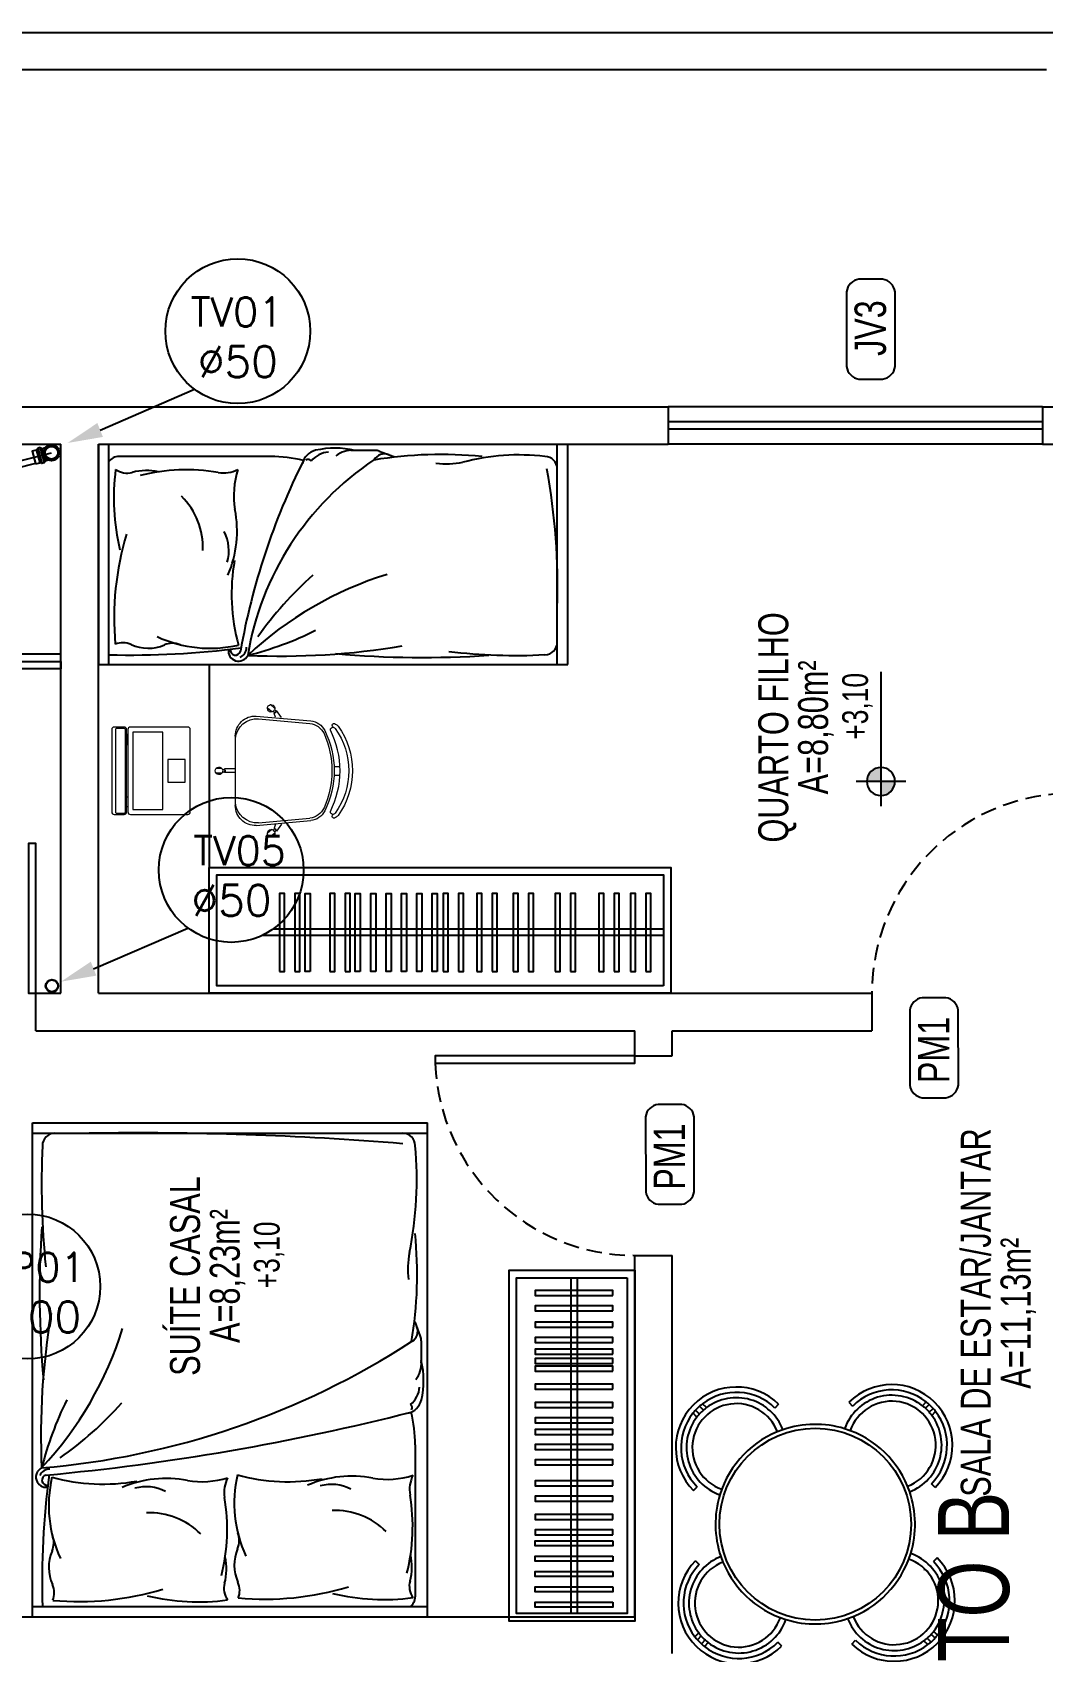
# Model space of a CAD drawing. Header units: millimetres. Extents: x 2502 to 4311, y 2007 to 3121.
# Drawn here: x 2748.7 to 2910.7, y 2698.2 to 2957.7 of the extents above; entities that cross this region are included whole.
import ezdxf
from ezdxf.enums import TextEntityAlignment as Align

# ---------------------------------------------------------------- set-up
doc = ezdxf.new("R2010")
doc.units = ezdxf.units.MM
doc.header["$LTSCALE"] = 20
doc.header["$MEASUREMENT"] = 0
doc.linetypes.add('CONTINU', pattern=[0])
doc.linetypes.add('HIDDEN2', pattern=[0.1875, 0.125, -0.0625])
for name, color, linetype in [('01', 4, 'CONTINUOUS'), ('02', 8, 'CONTINUOUS'), ('A-PEN-08', 8, 'CONTINUOUS'), ('A-PEN-C', 4, 'CONTINUOUS'), ('DIVERSOS', 1, 'CONTINUOUS'), ('E-txt-g', 3, 'CONTINUOUS'), ('Esgoto', 5, 'CONTINUOUS'), ('TigreCad', 3, 'CONTINUOUS'), ('Tinterno', 9, 'CONTINUOUS')]:
    doc.layers.add(name, color=color, linetype=linetype)
doc.layers.add('E-Lay-9', color=9, linetype='CONTINUOUS', lineweight=9)
doc.layers.add('E-Txt-W', color=7, linetype='CONTINUOUS', lineweight=20)
doc.styles.add('F2', font='swisscl.ttf')
doc.styles.add('REG60', font='romans.shx', dxfattribs={"width": 0.8, "height": 0.15})
doc.styles.add('REG80', font='romans.shx', dxfattribs={"width": 0.8, "height": 0.2})
doc.styles.add('ROMANS', font='romans', dxfattribs={"height": 0.1})

# ---------------------------------------------------------------- blocks, each defined once
blk = doc.blocks.new('Cadeira')
at = {"layer": 'E-Lay-9', "color": 8}
for p, q in [((-0.0093, 0.0535), (-0.0093, 0.0769)), ((0.0096, 0.0535), (0.0096, 0.0769)), ((-0.1393, 0), (0.1393, 0)), ((-0.0075, 0), (-0.0075, 0.0425)), ((-0.0075, 0.0425), (-0.0056, 0.0425)), ((0.0056, 0.0425), (0.0075, 0.0425)), ((0.0075, 0), (0.0075, 0.0425)), ((-0.2355, -0.1467), (-0.2505, -0.1288)), ((-0.2192, -0.0836), (-0.1996, -0.3023)), ((-0.2087, -0.0936), (-0.1898, -0.2982)), ((0.2087, -0.0936), (0.1898, -0.2982)), ((0.2192, -0.0836), (0.1996, -0.3023)), ((0.2355, -0.1467), (0.2505, -0.1288)), ((-0.25, -0.1588), (-0.265, -0.1409)), ((-0.2398, -0.1647), (-0.2413, -0.1659)), ((-0.2133, -0.1847), (-0.2413, -0.1659)), ((-0.2298, -0.1563), (-0.2313, -0.1575)), ((-0.2144, -0.1618), (-0.2298, -0.1563)), ((0.2133, -0.1847), (0.2413, -0.1659)), ((0.2144, -0.1618), (0.2298, -0.1563)), ((0.2298, -0.1563), (0.2313, -0.1575)), ((0.2398, -0.1647), (0.2413, -0.1659)), ((0.25, -0.1588), (0.265, -0.1409)), ((-0.0175, -0.3961), (-0.0175, -0.4196)), ((0.0175, -0.3961), (0.0175, -0.4196))]:
    blk.add_line(p, q, dxfattribs=at)
blk.add_lwpolyline([(0.1631, -0.3812, -0.237888), (-0.1631, -0.3812, 0.605717), (-0.1738, -0.3953, 0.122717), (-0.17, -0.4, 0.323529), (0.17, -0.4, 0.122717), (0.1738, -0.3953, 0.605717)], format="xyb", close=True, dxfattribs=at)
for centre in [(0, 0.0466), (-0.2382, -0.1579), (0.2382, -0.1579)]:
    blk.add_circle(centre, 0.005, dxfattribs=at)
for centre, radius, start, end in [((0.0001, 0.0652), 0.015, 281.63338, 257.45365), ((-0.1393, -0.08), 0.08, 90, 182.56924), ((0, 0.0475), 0.0075, 221.81031, 318.18969), ((0.1393, -0.08), 0.08, 357.43076, 90), ((-0.1202, -0.0886), 0.0887, 95.59249, 183.25223), ((0.1202, -0.0886), 0.0887, 356.74777, 84.40751), ((-0.2502, -0.1438), 0.015, 322.54635, 298.36662), ((0.2502, -0.1438), 0.015, 241.63338, 217.45365), ((-0.2388, -0.1573), 0.0075, 261.81031, 358.18969), ((0.2388, -0.1573), 0.0075, 181.81031, 278.18969), ((-0.1299, -0.296), 0.07, 185.12125, 243.60471), ((-0.1201, -0.2918), 0.07, 185.2999, 245.73609), ((0.1201, -0.2918), 0.07, 294.26391, 354.7001), ((0.1299, -0.296), 0.07, 296.39529, 354.87875), ((-0.1819, -0.3961), 0.00782, 29.81088, 225.32554), ((0, -0.0343), 0.3622, 243.60471, 296.39529), ((0, -0.0254), 0.3622, 245.73609, 294.26391), ((0.1819, -0.3961), 0.00782, 314.67446, 150.18912), ((-0.1625, -0.39), 0.0275, 205.14546, 233.45713), ((0, -0.1648), 0.3052, 234.12379, 305.87621), ((-0.1625, -0.39), 0.0125, 205.14546, 233.1301), ((0.1625, -0.39), 0.0275, 306.54287, 334.85454)]:
    blk.add_arc(centre, radius, start, end, dxfattribs=at)
blk = doc.blocks.new('Notebook')
at = {"layer": 'E-Lay-9', "color": 8}
for p, q in [((-0.175, 0.305), (-0.175, 0.3)), ((-0.175, 0.3), (-0.175, 0.265)), ((0.165, 0.315), (-0.165, 0.315)), ((0.175, 0.3), (0.175, 0.305)), ((0.175, 0.265), (0.175, 0.3)), ((-0.165, 0.255), (0.165, 0.255))]:
    blk.add_line(p, q, dxfattribs=at)
for points in [[(-0.165, 0.26), (0.165, 0.26, 0.414214), (0.17, 0.265), (0.17, 0.295, 0.414214), (0.165, 0.3), (-0.165, 0.3, 0.414214), (-0.17, 0.295), (-0.17, 0.265, 0.414214)], [(-0.165, 0), (0.165, 0, 0.414214), (0.175, 0.01), (0.175, 0.24, 0.414214), (0.165, 0.25), (-0.165, 0.25, 0.414214), (-0.175, 0.24), (-0.175, 0.01, 0.414214)]]:
    blk.add_lwpolyline(points, format="xyb", close=True, dxfattribs=at)
for points in [[(-0.155, 0.11), (0.155, 0.11), (0.155, 0.23), (-0.155, 0.23)], [(-0.105, 0.25), (-0.145, 0.25), (-0.145, 0.255), (-0.105, 0.255)], [(0.105, 0.25), (0.145, 0.25), (0.145, 0.255), (0.105, 0.255)], [(-0.045, 0.02), (0.045, 0.02), (0.045, 0.09), (-0.045, 0.09)]]:
    blk.add_lwpolyline(points, close=True, dxfattribs=at)
for centre, start, end in [((-0.165, 0.305), 90, 180), ((-0.165, 0.265), 180, 270), ((0.165, 0.305), 0, 90), ((0.165, 0.265), 270, 360)]:
    blk.add_arc(centre, 0.01, start, end, dxfattribs=at)
blk = doc.blocks.new('Mesa100_4')
at = {"layer": '01', "color": 8}
blk.add_circle((0, 0), 0.48, dxfattribs=at)
for centre, radius, start, end in [((-0.3955, 0.3832), 0.2205, 21.10881, 250.7034), ((-0.3955, 0.3832), 0.2771, 137.44986, 141.59424), ((-0.3955, 0.3832), 0.2771, 127.49962, 131.66231), ((-0.3955, 0.3832), 0.25, 126.57057, 131.19112), ((0.3832, 0.3955), 0.2205, 291.10881, 160.7034), ((0.3832, 0.3955), 0.25, 47.6067, 52.20225), ((0.3832, 0.3955), 0.2771, 47.44986, 51.59424), ((0.3832, 0.3955), 0.2771, 37.49962, 41.66231), ((-0.3955, 0.3832), 0.25, 137.6067, 142.20225), ((0.3832, 0.3955), 0.25, 36.57057, 41.19112), ((0, 0), 0.5, 108.92565, 162.88656), ((0, 0), 0.5, 18.92565, 72.88656), ((0, 0), 0.5, 198.92565, 252.88656), ((0, 0), 0.5, 288.92565, 342.88656), ((-0.3832, -0.3955), 0.2205, 111.10881, 340.7034), ((0.3955, -0.3832), 0.2205, 201.10881, 70.7034), ((-0.3832, -0.3955), 0.2771, 217.49962, 221.66231), ((-0.3832, -0.3955), 0.25, 216.57057, 221.19112), ((0.3955, -0.3832), 0.25, 317.6067, 322.20225), ((0.3955, -0.3832), 0.2771, 317.44986, 321.59424), ((-0.3832, -0.3955), 0.2771, 227.44986, 231.59424), ((-0.3832, -0.3955), 0.25, 227.6067, 232.20225), ((0.3955, -0.3832), 0.25, 306.57057, 311.19112), ((0.3955, -0.3832), 0.2771, 307.49962, 311.66231)]:
    blk.add_arc(centre, radius, start, end, dxfattribs=at)
at = {"layer": '02', "color": 8}
for p, q in [((-0.5801, 0.5517), (-0.5998, 0.5707)), ((-0.5601, 0.5713), (-0.5797, 0.5902)), ((-0.5444, 0.584), (-0.5642, 0.603)), ((-0.1835, 0.6007), (-0.2021, 0.5816)), ((0.1684, 0.6103), (0.1872, 0.5914)), ((0.5364, 0.593), (0.5553, 0.6126)), ((0.5517, 0.5801), (0.5707, 0.5998)), ((0.5713, 0.5601), (0.5902, 0.5797)), ((-0.593, 0.5364), (-0.6126, 0.5553)), ((0.584, 0.5444), (0.603, 0.5642)), ((-0.6103, 0.1684), (-0.5914, 0.1872)), ((-0.5455, 0.2291), (-0.545, 0.2296)), ((0.6007, 0.1835), (0.5816, 0.2021)), ((-0.6007, -0.1835), (-0.5816, -0.2021)), ((0.6103, -0.1684), (0.5914, -0.1872)), ((-0.584, -0.5444), (-0.603, -0.5642)), ((-0.5713, -0.5601), (-0.5902, -0.5797)), ((0.5801, -0.5517), (0.5998, -0.5707)), ((0.593, -0.5364), (0.6126, -0.5553)), ((-0.5517, -0.5801), (-0.5707, -0.5998)), ((-0.5364, -0.593), (-0.5553, -0.6126)), ((-0.1684, -0.6103), (-0.1872, -0.5914)), ((0.1835, -0.6007), (0.2021, -0.5816)), ((0.5444, -0.584), (0.5642, -0.603)), ((0.5601, -0.5713), (0.5797, -0.5902))]:
    blk.add_line(p, q, dxfattribs=at)
for centre, radius, start, end in [((-0.3955, 0.3832), 0.3037, 45.74258, 225), ((-0.3955, 0.3832), 0.2771, 45.74258, 127.49962), ((0.3832, 0.3955), 0.3037, 315.74258, 135), ((0.3832, 0.3955), 0.2771, 51.59424, 135), ((-0.3955, 0.3832), 0.2771, 131.66231, 137.44986), ((-0.3955, 0.3832), 0.25, 131.19112, 137.6067), ((-0.3955, 0.3832), 0.25, 21.05092, 126.57057), ((0.3832, 0.3955), 0.25, 52.20225, 160.76129), ((0.3832, 0.3955), 0.25, 41.19112, 47.6067), ((0.3832, 0.3955), 0.2771, 41.66231, 47.44986), ((-0.3955, 0.3832), 0.2771, 141.59424, 225), ((-0.3955, 0.3832), 0.25, 142.20225, 250.76129), ((0, 0), 0.5, 72.88656, 108.92565), ((0.3832, 0.3955), 0.25, 291.05092, 36.57057), ((0.3832, 0.3955), 0.2771, 315.74258, 37.49962), ((0, 0), 0.5, 162.88656, 198.92565), ((0, 0), 0.5, 342.88656, 18.92565), ((-0.3832, -0.3955), 0.25, 111.05092, 216.57057), ((0.3955, -0.3832), 0.25, 322.20225, 70.76129), ((-0.3832, -0.3955), 0.3037, 135.74258, 315), ((-0.3832, -0.3955), 0.2771, 135.74258, 217.49962), ((0.3955, -0.3832), 0.3037, 225.74258, 45), ((0.3955, -0.3832), 0.2771, 321.59424, 45), ((-0.3832, -0.3955), 0.25, 232.20225, 340.76129), ((0, 0), 0.5, 252.88656, 288.92565), ((0.3955, -0.3832), 0.25, 201.05092, 306.57057), ((-0.3832, -0.3955), 0.25, 221.19112, 227.6067), ((0.3955, -0.3832), 0.25, 311.19112, 317.6067), ((-0.3832, -0.3955), 0.2771, 221.66231, 227.44986), ((-0.3832, -0.3955), 0.2771, 231.59424, 315), ((0.3955, -0.3832), 0.2771, 225.74258, 307.49962), ((0.3955, -0.3832), 0.2771, 311.66231, 317.44986)]:
    blk.add_arc(centre, radius, start, end, dxfattribs=at)
blk = doc.blocks.new('TXT-AMB75')
at = {"layer": 'E-txt-g', "style": 'REG80', "width": 0.8, "flags": 8}
blk.add_attdef('TXT', text='', height=0.2, dxfattribs=at).set_placement((0.0055, 0.2964), align=Align.CENTER)
at = {"layer": 'E-Txt-W', "style": 'REG60', "width": 0.8, "flags": 8}
blk.add_attdef('TXT', text='', height=0.15, dxfattribs=at).set_placement((0.0055, 0.0271), align=Align.CENTER)
blk = doc.blocks.new('NIVEL')
at = {"layer": 'DIVERSOS'}
h = blk.add_hatch(color=7, dxfattribs=at)
h.paths.add_polyline_path([(0, 0.137, 0.414214), (-0.137, 0), (0, 0)])
h.paths.add_polyline_path([(0, 0), (0, -0.137, 0.414214), (0.137, 0)])
at = {"layer": 'DIVERSOS', "color": 7}
for p, q in [((0, 0.242), (0, -0.242)), ((1.067, 0), (-0.242, 0))]:
    blk.add_line(p, q, dxfattribs=at)
blk.add_circle((0, 0), 0.137, dxfattribs=at)
blk = doc.blocks.new('j9n50s')
at = {"layer": 'TigreCad'}
for p, q in [((19.2, 25.4), (30.3, 25.4)), ((19.2, -25.4), (30.3, -25.4))]:
    blk.add_line(p, q, dxfattribs=at)
for radius in [31.8, 27.4]:
    blk.add_circle((0, 0), radius, dxfattribs=at)
at = {"layer": 'Tinterno'}
for p, q in [((30.3, 25.4), (30.3, 9.7)), ((30.3, -9.7), (30.3, -25.4))]:
    blk.add_line(p, q, dxfattribs=at)
blk.add_circle((0, 0), 25.6, dxfattribs=at)
blk = doc.blocks.new('11030602p')
at = {"layer": 'TigreCad'}
for p, q in [((0, 27.3), (4.4, 27.3)), ((0, -27.3), (0, 27.3)), ((6.1, 31.1), (5.3, 28.1)), ((7.1, 31.8), (15.8, 31.8)), ((7.1, -30.8), (7.1, 30.8)), ((15.8, -30.8), (15.8, 30.8)), ((16.8, 30.9), (17.1, 28.3)), ((18.1, 27.3), (22.7, 27.3)), ((22.7, 27.3), (23, 27.1)), ((39.7, 27.1), (23, 27.1)), ((39.7, 27.1), (41.5, 25.3)), ((41.5, -25.4), (41.5, 25.3)), ((0, -27.3), (4.4, -27.3)), ((6.1, -31.1), (5.3, -28.1)), ((7.1, -31.8), (15.8, -31.8)), ((16.8, -30.9), (17.1, -28.3)), ((18.1, -27.3), (22.7, -27.3)), ((22.7, -27.3), (23, -27.1)), ((39.7, -27.1), (23, -27.1)), ((39.7, -27.1), (41.5, -25.4))]:
    blk.add_line(p, q, dxfattribs=at)
for centre, start, end in [((4.4, 28.4), 270, 345), ((7.1, 30.8), 90, 165), ((15.8, 30.8), 5, 90), ((18.1, 28.4), 185, 270), ((4.4, -28.3), 15, 90), ((7.1, -30.8), 195, 270), ((15.8, -30.8), 270, 355), ((18.1, -28.3), 90, 175)]:
    blk.add_arc(centre, 1, start, end, dxfattribs=at)
at = {"layer": 'Tinterno'}
for p, q in [((5.1, -27.3), (5.1, 27.3)), ((17.1, -27.3), (17.1, 27.3)), ((22.7, 27.3), (22.7, -27.3)), ((23, -27.1), (23, 27.1)), ((39.7, 27.1), (39.7, -27.1))]:
    blk.add_line(p, q, dxfattribs=at)
blk = doc.blocks.new('11030602d')
at = {"layer": 'TigreCad'}
blk.add_circle((0, 0), 25.3, dxfattribs=at)
at = {"layer": 'Tinterno'}
blk.add_circle((0, 0), 23.7, dxfattribs=at)

msp = doc.modelspace()

# ---------------------------------------------------------------- linework, layer by layer
at = {"layer": 'A-PEN-08', "linetype": 'Continuous', "ltscale": 0.35}
for p, q in [((2699.28, 2957.75), (3039.28, 2957.75)), ((2699.28, 2957.75), (3039.28, 2957.75)), ((2911.28, 2951.75), (2645.28, 2951.75)), ((2911.28, 2951.75), (2645.28, 2951.75)), ((2699.28, 2897.75), (2850.61, 2897.75)), ((2699.28, 2897.75), (2850.61, 2897.75)), ((2850.61, 2897.75), (2850.61, 2891.75)), ((2910.61, 2897.75), (2850.61, 2897.75)), ((2850.61, 2897.75), (2850.61, 2891.75)), ((2910.61, 2897.75), (2850.61, 2897.75)), ((2910.61, 2897.75), (2979.28, 2897.75)), ((2910.61, 2897.75), (2910.61, 2891.75)), ((2910.61, 2897.75), (2979.28, 2897.75)), ((2910.61, 2897.75), (2910.61, 2891.75)), ((2910.61, 2895.35), (2850.61, 2895.35)), ((2910.61, 2895.35), (2850.61, 2895.35)), ((2910.61, 2894.15), (2850.61, 2894.15)), ((2910.61, 2894.15), (2850.61, 2894.15)), ((2705.28, 2891.75), (2753.28, 2891.75)), ((2705.28, 2891.75), (2753.28, 2891.75)), ((2753.28, 2803.75), (2753.28, 2891.75)), ((2753.28, 2803.75), (2753.28, 2891.75)), ((2759.28, 2891.75), (2850.61, 2891.75)), ((2759.28, 2803.75), (2759.28, 2891.75)), ((2759.28, 2871.75), (2759.28, 2891.75)), ((2759.28, 2891.75), (2850.61, 2891.75)), ((2759.28, 2803.75), (2759.28, 2891.75)), ((2759.28, 2871.75), (2759.28, 2891.75)), ((2910.61, 2891.75), (2850.61, 2891.75)), ((2910.61, 2891.75), (2850.61, 2891.75)), ((2910.61, 2891.75), (2919.28, 2891.75)), ((2910.61, 2891.75), (2919.28, 2891.75)), ((2749.28, 2803.75), (2753.28, 2803.75)), ((2749.28, 2797.75), (2749.28, 2803.75)), ((2749.28, 2803.75), (2753.28, 2803.75)), ((2749.28, 2797.75), (2749.28, 2803.75)), ((2759.28, 2803.75), (2883.28, 2803.75)), ((2759.28, 2803.75), (2883.28, 2803.75)), ((2883.28, 2803.75), (2883.28, 2797.75)), ((2883.28, 2803.75), (2883.28, 2797.75)), ((2749.28, 2797.75), (2845.28, 2797.75)), ((2749.28, 2797.75), (2845.28, 2797.75)), ((2845.28, 2793.75), (2845.28, 2797.75)), ((2845.28, 2793.75), (2845.28, 2797.75)), ((2851.28, 2797.75), (2883.28, 2797.75)), ((2851.28, 2793.75), (2851.28, 2797.75)), ((2851.28, 2797.75), (2883.28, 2797.75)), ((2851.28, 2793.75), (2851.28, 2797.75)), ((2845.28, 2793.75), (2851.28, 2793.75)), ((2845.28, 2793.75), (2851.28, 2793.75)), ((2845.28, 2703.75), (2845.28, 2761.75)), ((2845.28, 2761.75), (2851.28, 2761.75)), ((2845.28, 2703.75), (2845.28, 2761.75)), ((2845.28, 2761.75), (2851.28, 2761.75)), ((2851.28, 2697.95), (2851.28, 2761.75)), ((2851.28, 2697.95), (2851.28, 2761.75)), ((2845.28, 2703.75), (2705.28, 2703.75)), ((2845.28, 2703.75), (2705.28, 2703.75))]:
    msp.add_line(p, q, dxfattribs=at)
at = {"layer": 'A-PEN-08'}
for p, q in [((2759.28, 2891.75), (2834.54, 2891.75)), ((2759.28, 2891.75), (2759.28, 2856.44)), ((2759.28, 2891.75), (2834.54, 2891.75)), ((2759.28, 2891.75), (2759.28, 2856.44)), ((2760.98, 2856.44), (2760.98, 2891.75)), ((2760.98, 2856.44), (2760.98, 2891.75)), ((2832.84, 2856.44), (2832.84, 2891.75)), ((2832.84, 2856.44), (2832.84, 2891.75)), ((2834.54, 2856.44), (2834.54, 2891.75)), ((2834.54, 2856.44), (2834.54, 2891.75)), ((2786.9, 2889.77), (2762.56, 2889.77)), ((2786.9, 2889.77), (2762.56, 2889.77)), ((2803.61, 2890.76), (2799.73, 2890.76)), ((2803.61, 2890.76), (2799.73, 2890.76)), ((2804.29, 2890.64), (2806.64, 2889.77)), ((2804.29, 2890.64), (2806.64, 2889.77)), ((2759.28, 2856.44), (2834.54, 2856.44)), ((2759.28, 2856.44), (2834.54, 2856.44)), ((2849.88, 2814.01), (2787.23, 2814.01)), ((2849.88, 2814.01), (2787.23, 2814.01)), ((2849.88, 2813.01), (2785.5, 2813.01)), ((2849.88, 2813.01), (2785.5, 2813.01)), ((2748.73, 2783.01), (2812.04, 2783.01)), ((2748.73, 2703.75), (2748.73, 2783.01)), ((2748.73, 2783.01), (2812.04, 2783.01)), ((2748.73, 2703.75), (2748.73, 2783.01)), ((2812.04, 2703.75), (2812.04, 2783.01)), ((2812.04, 2703.75), (2812.04, 2783.01)), ((2748.73, 2781.31), (2812.04, 2781.31)), ((2748.73, 2781.31), (2812.04, 2781.31)), ((2835.02, 2758.16), (2835.02, 2704.33)), ((2835.02, 2758.16), (2835.02, 2704.33)), ((2836.02, 2758.16), (2836.02, 2704.33)), ((2836.02, 2758.16), (2836.02, 2704.33)), ((2810.93, 2748.76), (2810.06, 2751.11)), ((2810.93, 2748.76), (2810.06, 2751.11)), ((2811.05, 2748.07), (2811.05, 2744.2)), ((2811.05, 2748.07), (2811.05, 2744.2)), ((2810.06, 2731.36), (2810.06, 2707.03)), ((2810.06, 2731.36), (2810.06, 2707.03)), ((2748.73, 2705.45), (2812.04, 2705.45)), ((2748.73, 2705.45), (2812.04, 2705.45))]:
    msp.add_line(p, q, dxfattribs=at)
at = {"layer": 'A-PEN-08', "linetype": 'Continuous'}
msp.add_line((2705.28, 2858.13), (2753.28, 2858.13), dxfattribs=at)
msp.add_line((2705.28, 2858.13), (2753.28, 2858.13), dxfattribs=at)
at = {"layer": 'A-PEN-08', "linetype": 'CONTINU'}
msp.add_line((2777.07, 2823.91), (2777.07, 2823.91), dxfattribs=at)
msp.add_line((2777.07, 2823.91), (2777.07, 2823.91), dxfattribs=at)
at = {"layer": 'A-PEN-08', "linetype": 'Continuous'}
for points in [[(2881.21, 2918.19, 0.331371), (2879.21, 2916.19), (2879.22, 2904.18, 0.332506), (2881.21, 2902.18), (2885, 2902.18, 0.330378), (2887.01, 2904.18), (2887, 2916.19, 0.331371), (2885, 2918.19)], [(2881.21, 2918.19, 0.331371), (2879.21, 2916.19), (2879.22, 2904.18, 0.332506), (2881.21, 2902.18), (2885, 2902.18, 0.330378), (2887.01, 2904.18), (2887, 2916.19, 0.331371), (2885, 2918.19)], [(2891.35, 2803.03, 0.331371), (2889.35, 2801.03), (2889.36, 2789.02, 0.332506), (2891.35, 2787.02), (2895.14, 2787.02, 0.330378), (2897.15, 2789.02), (2897.14, 2801.03, 0.331371), (2895.14, 2803.03)], [(2891.35, 2803.03, 0.331371), (2889.35, 2801.03), (2889.36, 2789.02, 0.332506), (2891.35, 2787.02), (2895.14, 2787.02, 0.330378), (2897.15, 2789.02), (2897.14, 2801.03, 0.331371), (2895.14, 2803.03)], [(2849, 2785.95, 0.331371), (2847, 2783.95), (2847.02, 2771.94, 0.332506), (2849, 2769.94), (2852.79, 2769.94, 0.330378), (2854.8, 2771.94), (2854.79, 2783.95, 0.331371), (2852.79, 2785.95)], [(2849, 2785.95, 0.331371), (2847, 2783.95), (2847.02, 2771.94, 0.332506), (2849, 2769.94), (2852.79, 2769.94, 0.330378), (2854.8, 2771.94), (2854.79, 2783.95, 0.331371), (2852.79, 2785.95)]]:
    msp.add_lwpolyline(points, format="xyb", close=True, dxfattribs=at)
at = {"layer": 'A-PEN-08'}
for points in [[(2723.28, 2856.93), (2753.28, 2856.93), (2753.28, 2855.73), (2723.28, 2855.73)], [(2723.28, 2856.93), (2753.28, 2856.93), (2753.28, 2855.73), (2723.28, 2855.73)], [(2851.08, 2803.75), (2777.07, 2803.75), (2777.07, 2823.91), (2851.08, 2823.91)], [(2851.08, 2803.75), (2777.07, 2803.75), (2777.07, 2823.91), (2851.08, 2823.91)], [(2849.88, 2804.95), (2778.27, 2804.95), (2778.27, 2822.71), (2849.88, 2822.71)], [(2849.88, 2804.95), (2778.27, 2804.95), (2778.27, 2822.71), (2849.88, 2822.71)], [(2845.28, 2759.36), (2845.28, 2703.13), (2825.13, 2703.13), (2825.13, 2759.36)], [(2845.28, 2759.36), (2845.28, 2703.13), (2825.13, 2703.13), (2825.13, 2759.36)], [(2844.08, 2758.16), (2844.08, 2704.33), (2826.33, 2704.33), (2826.33, 2758.16)], [(2844.08, 2758.16), (2844.08, 2704.33), (2826.33, 2704.33), (2826.33, 2758.16)]]:
    msp.add_lwpolyline(points, close=True, dxfattribs=at)
msp.add_lwpolyline([(2777.07, 2856.44), (2777.07, 2823.91)], dxfattribs=at)
msp.add_lwpolyline([(2777.07, 2856.44), (2777.07, 2823.91)], dxfattribs=at)
at = {"layer": 'A-PEN-08', "linetype": 'CONTINU'}
for points in [[(2749.28, 2803.75), (2749.28, 2827.75), (2748.08, 2827.75), (2748.08, 2803.75)], [(2749.28, 2803.75), (2749.28, 2827.75), (2748.08, 2827.75), (2748.08, 2803.75)], [(2845.28, 2793.75), (2813.28, 2793.75), (2813.28, 2792.55), (2845.28, 2792.55)], [(2845.28, 2793.75), (2813.28, 2793.75), (2813.28, 2792.55), (2845.28, 2792.55)]]:
    msp.add_lwpolyline(points, close=True, dxfattribs=at)
at = {"layer": 'A-PEN-08', "ltscale": 0.5}
for points in [[(2788.33, 2807.25), (2789.13, 2807.25), (2789.13, 2819.72), (2788.33, 2819.72)], [(2788.33, 2807.25), (2789.13, 2807.25), (2789.13, 2819.72), (2788.33, 2819.72)], [(2790.8, 2807.25), (2791.6, 2807.25), (2791.6, 2819.72), (2790.8, 2819.72)], [(2790.8, 2807.25), (2791.6, 2807.25), (2791.6, 2819.72), (2790.8, 2819.72)], [(2793.24, 2807.25), (2792.44, 2807.25), (2792.44, 2819.72), (2793.24, 2819.72)], [(2793.24, 2807.25), (2792.44, 2807.25), (2792.44, 2819.72), (2793.24, 2819.72)], [(2796.37, 2807.25), (2797.17, 2807.25), (2797.17, 2819.72), (2796.37, 2819.72)], [(2796.37, 2807.25), (2797.17, 2807.25), (2797.17, 2819.72), (2796.37, 2819.72)], [(2798.83, 2807.25), (2799.63, 2807.25), (2799.63, 2819.72), (2798.83, 2819.72)], [(2798.83, 2807.25), (2799.63, 2807.25), (2799.63, 2819.72), (2798.83, 2819.72)], [(2801.27, 2807.25), (2800.47, 2807.25), (2800.47, 2819.72), (2801.27, 2819.72)], [(2801.27, 2807.25), (2800.47, 2807.25), (2800.47, 2819.72), (2801.27, 2819.72)], [(2803.74, 2807.25), (2802.94, 2807.25), (2802.94, 2819.72), (2803.74, 2819.72)], [(2803.74, 2807.25), (2802.94, 2807.25), (2802.94, 2819.72), (2803.74, 2819.72)], [(2806.2, 2807.25), (2805.4, 2807.25), (2805.4, 2819.72), (2806.2, 2819.72)], [(2806.2, 2807.25), (2805.4, 2807.25), (2805.4, 2819.72), (2806.2, 2819.72)], [(2808.66, 2807.25), (2807.86, 2807.25), (2807.86, 2819.72), (2808.66, 2819.72)], [(2808.66, 2807.25), (2807.86, 2807.25), (2807.86, 2819.72), (2808.66, 2819.72)], [(2811.12, 2807.25), (2810.32, 2807.25), (2810.32, 2819.72), (2811.12, 2819.72)], [(2811.12, 2807.25), (2810.32, 2807.25), (2810.32, 2819.72), (2811.12, 2819.72)], [(2813.59, 2807.25), (2812.79, 2807.25), (2812.79, 2819.72), (2813.59, 2819.72)], [(2813.59, 2807.25), (2812.79, 2807.25), (2812.79, 2819.72), (2813.59, 2819.72)], [(2814.56, 2807.25), (2815.36, 2807.25), (2815.36, 2819.72), (2814.56, 2819.72)], [(2814.56, 2807.25), (2815.36, 2807.25), (2815.36, 2819.72), (2814.56, 2819.72)], [(2817.02, 2807.25), (2817.82, 2807.25), (2817.82, 2819.72), (2817.02, 2819.72)], [(2817.02, 2807.25), (2817.82, 2807.25), (2817.82, 2819.72), (2817.02, 2819.72)], [(2819.95, 2807.25), (2820.75, 2807.25), (2820.75, 2819.72), (2819.95, 2819.72)], [(2819.95, 2807.25), (2820.75, 2807.25), (2820.75, 2819.72), (2819.95, 2819.72)], [(2822.41, 2807.25), (2823.21, 2807.25), (2823.21, 2819.72), (2822.41, 2819.72)], [(2822.41, 2807.25), (2823.21, 2807.25), (2823.21, 2819.72), (2822.41, 2819.72)], [(2825.77, 2807.25), (2826.57, 2807.25), (2826.57, 2819.72), (2825.77, 2819.72)], [(2825.77, 2807.25), (2826.57, 2807.25), (2826.57, 2819.72), (2825.77, 2819.72)], [(2828.24, 2807.25), (2829.04, 2807.25), (2829.04, 2819.72), (2828.24, 2819.72)], [(2828.24, 2807.25), (2829.04, 2807.25), (2829.04, 2819.72), (2828.24, 2819.72)], [(2832.49, 2807.25), (2833.29, 2807.25), (2833.29, 2819.72), (2832.49, 2819.72)], [(2832.49, 2807.25), (2833.29, 2807.25), (2833.29, 2819.72), (2832.49, 2819.72)], [(2834.96, 2807.25), (2835.76, 2807.25), (2835.76, 2819.72), (2834.96, 2819.72)], [(2834.96, 2807.25), (2835.76, 2807.25), (2835.76, 2819.72), (2834.96, 2819.72)], [(2839.51, 2807.25), (2840.31, 2807.25), (2840.31, 2819.72), (2839.51, 2819.72)], [(2839.51, 2807.25), (2840.31, 2807.25), (2840.31, 2819.72), (2839.51, 2819.72)], [(2841.97, 2807.25), (2842.77, 2807.25), (2842.77, 2819.72), (2841.97, 2819.72)], [(2841.97, 2807.25), (2842.77, 2807.25), (2842.77, 2819.72), (2841.97, 2819.72)], [(2844.57, 2807.25), (2845.37, 2807.25), (2845.37, 2819.72), (2844.57, 2819.72)], [(2844.57, 2807.25), (2845.37, 2807.25), (2845.37, 2819.72), (2844.57, 2819.72)], [(2847.03, 2807.25), (2847.83, 2807.25), (2847.83, 2819.72), (2847.03, 2819.72)], [(2847.03, 2807.25), (2847.83, 2807.25), (2847.83, 2819.72), (2847.03, 2819.72)], [(2841.78, 2755.31), (2841.78, 2756.11), (2829.31, 2756.11), (2829.31, 2755.31)], [(2841.78, 2755.31), (2841.78, 2756.11), (2829.31, 2756.11), (2829.31, 2755.31)], [(2841.78, 2752.85), (2841.78, 2753.65), (2829.31, 2753.65), (2829.31, 2752.85)], [(2841.78, 2752.85), (2841.78, 2753.65), (2829.31, 2753.65), (2829.31, 2752.85)], [(2841.78, 2750.25), (2841.78, 2751.05), (2829.31, 2751.05), (2829.31, 2750.25)], [(2841.78, 2750.25), (2841.78, 2751.05), (2829.31, 2751.05), (2829.31, 2750.25)], [(2841.78, 2747.78), (2841.78, 2748.58), (2829.31, 2748.58), (2829.31, 2747.78)], [(2841.78, 2747.78), (2841.78, 2748.58), (2829.31, 2748.58), (2829.31, 2747.78)], [(2841.78, 2745.91), (2841.78, 2746.71), (2829.31, 2746.71), (2829.31, 2745.91)], [(2841.78, 2745.91), (2841.78, 2746.71), (2829.31, 2746.71), (2829.31, 2745.91)], [(2841.78, 2744.44), (2841.78, 2745.24), (2829.31, 2745.24), (2829.31, 2744.44)], [(2841.78, 2744.44), (2841.78, 2745.24), (2829.31, 2745.24), (2829.31, 2744.44)], [(2841.78, 2743.17), (2841.78, 2743.97), (2829.31, 2743.97), (2829.31, 2743.17)], [(2841.78, 2743.17), (2841.78, 2743.97), (2829.31, 2743.97), (2829.31, 2743.17)], [(2841.78, 2740.32), (2841.78, 2741.12), (2829.31, 2741.12), (2829.31, 2740.32)], [(2841.78, 2740.32), (2841.78, 2741.12), (2829.31, 2741.12), (2829.31, 2740.32)], [(2841.78, 2737.37), (2841.78, 2738.17), (2829.31, 2738.17), (2829.31, 2737.37)], [(2841.78, 2737.37), (2841.78, 2738.17), (2829.31, 2738.17), (2829.31, 2737.37)], [(2841.78, 2734.9), (2841.78, 2735.7), (2829.31, 2735.7), (2829.31, 2734.9)], [(2841.78, 2734.9), (2841.78, 2735.7), (2829.31, 2735.7), (2829.31, 2734.9)], [(2841.78, 2733.04), (2841.78, 2733.84), (2829.31, 2733.84), (2829.31, 2733.04)], [(2841.78, 2733.04), (2841.78, 2733.84), (2829.31, 2733.84), (2829.31, 2733.04)], [(2841.78, 2730.65), (2841.78, 2731.45), (2829.31, 2731.45), (2829.31, 2730.65)], [(2841.78, 2730.65), (2841.78, 2731.45), (2829.31, 2731.45), (2829.31, 2730.65)], [(2841.78, 2728.18), (2841.78, 2728.98), (2829.31, 2728.98), (2829.31, 2728.18)], [(2841.78, 2728.18), (2841.78, 2728.98), (2829.31, 2728.98), (2829.31, 2728.18)], [(2841.78, 2724.82), (2841.78, 2725.62), (2829.31, 2725.62), (2829.31, 2724.82)], [(2841.78, 2724.82), (2841.78, 2725.62), (2829.31, 2725.62), (2829.31, 2724.82)], [(2841.78, 2722.36), (2841.78, 2723.16), (2829.31, 2723.16), (2829.31, 2722.36)], [(2841.78, 2722.36), (2841.78, 2723.16), (2829.31, 2723.16), (2829.31, 2722.36)], [(2841.78, 2719.43), (2841.78, 2720.23), (2829.31, 2720.23), (2829.31, 2719.43)], [(2841.78, 2719.43), (2841.78, 2720.23), (2829.31, 2720.23), (2829.31, 2719.43)], [(2841.78, 2716.97), (2841.78, 2717.77), (2829.31, 2717.77), (2829.31, 2716.97)], [(2841.78, 2716.97), (2841.78, 2717.77), (2829.31, 2717.77), (2829.31, 2716.97)], [(2841.78, 2716), (2841.78, 2715.2), (2829.31, 2715.2), (2829.31, 2716)], [(2841.78, 2716), (2841.78, 2715.2), (2829.31, 2715.2), (2829.31, 2716)], [(2841.78, 2713.53), (2841.78, 2712.73), (2829.31, 2712.73), (2829.31, 2713.53)], [(2841.78, 2713.53), (2841.78, 2712.73), (2829.31, 2712.73), (2829.31, 2713.53)], [(2841.78, 2711.07), (2841.78, 2710.27), (2829.31, 2710.27), (2829.31, 2711.07)], [(2841.78, 2711.07), (2841.78, 2710.27), (2829.31, 2710.27), (2829.31, 2711.07)], [(2841.78, 2708.61), (2841.78, 2707.81), (2829.31, 2707.81), (2829.31, 2708.61)], [(2841.78, 2708.61), (2841.78, 2707.81), (2829.31, 2707.81), (2829.31, 2708.61)], [(2841.78, 2706.15), (2841.78, 2705.35), (2829.31, 2705.35), (2829.31, 2706.15)], [(2841.78, 2706.15), (2841.78, 2705.35), (2829.31, 2705.35), (2829.31, 2706.15)]]:
    msp.add_lwpolyline(points, close=True, dxfattribs=at)
at = {"layer": 'A-PEN-08'}
for centre, radius, start, end in [((2797.24, 2877.07), 14.05, 76.9286, 102.8827), ((2797.24, 2877.07), 14.05, 76.9286, 102.8827), ((2762.56, 2887.79), 1.98, 90, 143.1301), ((2762.56, 2887.79), 1.98, 90, 143.1301), ((2890.96, 2839.51), 110.55, 153.3271, 170.0569), ((2890.96, 2839.51), 110.55, 153.3271, 170.0569), ((2829.45, 2850.23), 46.86, 123.6929, 170.5732), ((2829.45, 2850.23), 46.86, 123.6929, 170.5732), ((2786.56, 2864.66), 25.12, 77.089, 89.2313), ((2786.56, 2864.66), 25.12, 77.089, 89.2313), ((2794.73, 2888.07), 2.77, 102.8827, 168.3869), ((2794.73, 2888.07), 2.77, 102.8827, 168.3869), ((2792.88, 2888.64), 0.657, 38.531, 120.6976), ((2792.88, 2888.64), 0.657, 38.531, 120.6976), ((2796.49, 2886.51), 4, 94.6849, 140.5984), ((2796.49, 2886.51), 4, 94.6849, 140.5984), ((2799.98, 2886.51), 4.26, 86.6017, 127.7302), ((2799.98, 2886.51), 4.26, 86.6017, 127.7302), ((2805.16, 2888.21), 1.98, 69.7541, 149.4872), ((2805.16, 2888.21), 1.98, 69.7541, 149.4872), ((2814.2, 2825.08), 65.02, 84.178, 99.5071), ((2814.2, 2825.08), 65.02, 84.178, 99.5071), ((2803.61, 2888.78), 1.98, 69.7541, 90), ((2803.61, 2888.78), 1.98, 69.7541, 90), ((2803.61, 2888.78), 1.98, 69.7541, 90), ((2803.61, 2888.78), 1.98, 69.7541, 90), ((2815.13, 2901.78), 13.18, 262.4747, 281.3425), ((2815.13, 2901.78), 13.18, 262.4747, 281.3425), ((2826.63, 2855.86), 34.17, 82.8693, 105.1081), ((2826.63, 2855.86), 34.17, 82.8693, 105.1081), ((2830.87, 2887.79), 1.98, 360, 90), ((2830.87, 2887.79), 1.98, 360, 90), ((2797.08, 2883.1), 35.33, 172.5099, 193.5732), ((2797.08, 2883.1), 35.33, 172.5099, 193.5732), ((2763.89, 2890.28), 3.16, 234.3788, 285.1988), ((2763.89, 2890.28), 3.16, 234.3788, 285.1988), ((2767.01, 2878.8), 8.73, 77.312, 105.1988), ((2767.01, 2878.8), 8.73, 77.312, 105.1988), ((2773.43, 2857.32), 30.33, 80.3711, 104.26), ((2773.43, 2857.32), 30.33, 80.3711, 104.26), ((2779.35, 2892.23), 5.08, 260.3711, 296.9649), ((2779.35, 2892.23), 5.08, 260.3711, 296.9649), ((2794.78, 2883.53), 13.78, 162.3598, 189.3926), ((2794.78, 2883.53), 13.78, 162.3598, 189.3926), ((2728.44, 2868.9), 104.46, 358.1405, 10.4224), ((2728.44, 2868.9), 104.46, 358.1405, 10.4224), ((2764.4, 2875.17), 11.64, 357.8295, 45.0098), ((2764.4, 2875.17), 11.64, 357.8295, 45.0098), ((2763.68, 2877.84), 17.84, 336.6878, 11.1217), ((2763.68, 2877.84), 17.84, 336.6878, 11.1217), ((2808.3, 2863.91), 46.49, 163.2017, 185.199), ((2808.3, 2863.91), 46.49, 163.2017, 185.199), ((2773.53, 2874.65), 6.67, 344.1407, 27.6985), ((2773.53, 2874.65), 6.67, 344.1407, 27.6985), ((2811.21, 2867.7), 30.58, 169.7638, 195.4497), ((2811.21, 2867.7), 30.58, 169.7638, 195.4497), ((2822.7, 2815.7), 57.78, 107.2387, 133.0858), ((2822.7, 2815.7), 57.78, 107.2387, 133.0858), ((2831.4, 2828.09), 56.95, 131.512, 144.8728), ((2831.4, 2828.09), 56.95, 131.512, 144.8728), ((2763.2, 2856.67), 3.25, 65.7877, 111.7124), ((2763.2, 2856.67), 3.25, 65.7877, 111.7124), ((2777.2, 2879.21), 20.17, 245.118, 282.9862), ((2777.2, 2879.21), 20.17, 245.118, 282.9862), ((2771.19, 2856.45), 3.39, 69.0161, 112.8808), ((2771.19, 2856.45), 3.39, 69.0161, 112.8808), ((2769.76, 2911.18), 54.95, 284.1894, 296.3096), ((2769.76, 2911.18), 54.95, 284.1894, 296.3096), ((2830.87, 2859.99), 1.98, 270, 360), ((2830.87, 2859.99), 1.98, 270, 360), ((2764.76, 2990.62), 132.66, 268.3703, 277.5322), ((2764.76, 2990.62), 132.66, 268.3703, 277.5322), ((2767.28, 2865.73), 6.68, 245.7877, 292.8808), ((2767.28, 2865.73), 6.68, 245.7877, 292.8808), ((2781.76, 2858.62), 1.64, 171.6091, 333.9382), ((2781.76, 2858.62), 1.64, 171.6091, 333.9382), ((2781.26, 2858.77), 0.826, 171.2915, 348.1256), ((2781.26, 2858.77), 0.826, 171.2915, 348.1256), ((2781.37, 2859.1), 1.64, 292.6052, 4.4989), ((2781.37, 2859.1), 1.64, 292.6052, 4.4989), ((2788.41, 2976.28), 118.49, 267.4941, 279.5094), ((2788.41, 2976.28), 118.49, 267.4941, 279.5094), ((2811.37, 3015.98), 158.41, 264.9255, 273.8008), ((2811.37, 3015.98), 158.41, 264.9255, 273.8008), ((2826.14, 2944.85), 86.96, 262.9481, 273.1174), ((2826.14, 2944.85), 86.96, 262.9481, 273.1174), ((2888, 2773.38), 137.82, 177.5236, 185.6003), ((2888, 2773.38), 137.82, 177.5236, 185.6003), ((2752.29, 2779.33), 1.98, 90, 180), ((2752.29, 2779.33), 1.98, 90, 180), ((2765.45, 2253.15), 528.22, 85.3697, 90.8295), ((2765.45, 2253.15), 528.22, 85.3697, 90.8295), ((2808.09, 2779.33), 1.98, 0, 90), ((2808.09, 2779.33), 1.98, 0, 90), ((2752.54, 2773.81), 57.79, 348.3943, 5.485), ((2752.54, 2773.81), 57.79, 348.3943, 5.485), ((2908.27, 2755.83), 158.41, 176.1992, 185.0745), ((2908.27, 2755.83), 158.41, 176.1992, 185.0745), ((2745.37, 2758.66), 65.02, 350.4929, 5.822), ((2745.37, 2758.66), 65.02, 350.4929, 5.822), ((2822.07, 2759.59), 13.18, 168.6575, 187.5253), ((2822.07, 2759.59), 13.18, 168.6575, 187.5253), ((2868.57, 2732.87), 118.49, 170.4906, 182.5059), ((2868.57, 2732.87), 118.49, 170.4906, 182.5059), ((2707.99, 2767.16), 57.78, 316.9142, 342.7613), ((2707.99, 2767.16), 57.78, 316.9142, 342.7613), ((2808.5, 2749.63), 1.98, 300.5128, 20.2459), ((2808.5, 2749.63), 1.98, 300.5128, 20.2459), ((2809.07, 2748.07), 1.98, 0, 20.2459), ((2809.07, 2748.07), 1.98, 0, 20.2459), ((2809.07, 2748.07), 1.98, 0, 20.2459), ((2809.07, 2748.07), 1.98, 0, 20.2459), ((2739.49, 2856.13), 128.88, 274.7637, 302.9046), ((2739.49, 2856.13), 128.88, 274.7637, 302.9046), ((2806.8, 2744.45), 4.26, 322.2698, 3.3983), ((2806.8, 2744.45), 4.26, 322.2698, 3.3983), ((2797.37, 2741.71), 14.05, 347.1173, 13.0714), ((2797.37, 2741.71), 14.05, 347.1173, 13.0714), ((2806.8, 2740.96), 4, 309.4016, 355.3151), ((2806.8, 2740.96), 4, 309.4016, 355.3151), ((2803.47, 2714.22), 54.95, 153.6904, 165.8106), ((2803.47, 2714.22), 54.95, 153.6904, 165.8106), ((2720.38, 2775.86), 56.95, 305.1272, 318.488), ((2720.38, 2775.86), 56.95, 305.1272, 318.488), ((2808.36, 2739.19), 2.77, 281.6131, 347.1173), ((2808.36, 2739.19), 2.77, 281.6131, 347.1173), ((2808.93, 2737.35), 0.657, 329.3024, 51.469), ((2808.93, 2737.35), 0.657, 329.3024, 51.469), ((2716.47, 3100.59), 375.64, 275.2581, 284.3284), ((2716.47, 3100.59), 375.64, 275.2581, 284.3284), ((2784.95, 2731.03), 25.12, 0.7687, 12.911), ((2784.95, 2731.03), 25.12, 0.7687, 12.911), ((2750.91, 2726.22), 1.64, 116.0618, 278.3909), ((2750.91, 2726.22), 1.64, 116.0618, 278.3909), ((2751.39, 2725.83), 1.64, 85.5011, 157.3948), ((2751.39, 2725.83), 1.64, 85.5011, 157.3948), ((2751.06, 2725.73), 0.826, 101.8744, 278.7085), ((2751.06, 2725.73), 0.826, 101.8744, 278.7085), ((2882.91, 2709.22), 132.66, 172.4678, 181.6297), ((2882.91, 2709.22), 132.66, 172.4678, 181.6297), ((2771.5, 2721.66), 20.17, 167.0138, 204.882), ((2771.5, 2721.66), 20.17, 167.0138, 204.882), ((2760, 2755.67), 30.58, 254.5503, 280.2362), ((2760, 2755.67), 30.58, 254.5503, 280.2362), ((2770.14, 2708.15), 17.84, 78.8783, 113.3122), ((2770.14, 2708.15), 17.84, 78.8783, 113.3122), ((2775.83, 2739.25), 13.78, 260.6074, 287.6402), ((2775.83, 2739.25), 13.78, 260.6074, 287.6402), ((2784.53, 2723.81), 5.08, 153.0351, 189.6289), ((2784.53, 2723.81), 5.08, 153.0351, 189.6289), ((2801.23, 2722.04), 20.17, 167.0138, 204.882), ((2801.23, 2722.04), 20.17, 167.0138, 204.882), ((2789.72, 2756.05), 30.58, 254.5503, 280.2362), ((2789.72, 2756.05), 30.58, 254.5503, 280.2362), ((2799.86, 2708.52), 17.84, 78.8783, 113.3122), ((2799.86, 2708.52), 17.84, 78.8783, 113.3122), ((2796.67, 2718.37), 6.67, 62.3015, 105.8593), ((2796.67, 2718.37), 6.67, 62.3015, 105.8593), ((2805.55, 2739.63), 13.78, 260.6074, 287.6402), ((2805.55, 2739.63), 13.78, 260.6074, 287.6402), ((2814.25, 2724.19), 5.08, 153.0351, 189.6289), ((2814.25, 2724.19), 5.08, 153.0351, 189.6289), ((2766.95, 2718), 6.67, 62.3015, 105.8593), ((2766.95, 2718), 6.67, 62.3015, 105.8593), ((2749.61, 2717.89), 30.33, 345.74, 9.6289), ((2749.61, 2717.89), 30.33, 345.74, 9.6289), ((2779.34, 2718.27), 30.33, 345.74, 9.6289), ((2779.34, 2718.27), 30.33, 345.74, 9.6289), ((2767.46, 2708.87), 11.64, 44.9902, 92.1705), ((2767.46, 2708.87), 11.64, 44.9902, 92.1705), ((2797.19, 2709.24), 11.64, 44.9902, 92.1705), ((2797.19, 2709.24), 11.64, 44.9902, 92.1705), ((2778.47, 2716.04), 3.39, 337.1192, 20.9839), ((2778.47, 2716.04), 3.39, 337.1192, 20.9839), ((2748.74, 2715.66), 3.39, 337.1192, 20.9839), ((2748.74, 2715.66), 3.39, 337.1192, 20.9839), ((2787.75, 2712.12), 6.68, 157.1192, 204.2123), ((2787.75, 2712.12), 6.68, 157.1192, 204.2123), ((2758.02, 2711.74), 6.68, 157.1192, 204.2123), ((2758.02, 2711.74), 6.68, 157.1192, 204.2123), ((2771.09, 2711.48), 8.73, 344.8012, 12.688), ((2771.09, 2711.48), 8.73, 344.8012, 12.688), ((2800.82, 2711.85), 8.73, 344.8012, 12.688), ((2800.82, 2711.85), 8.73, 344.8012, 12.688), ((2778.69, 2708.04), 3.25, 338.2876, 24.2123), ((2778.69, 2708.04), 3.25, 338.2876, 24.2123), ((2812.29, 2708.74), 3.16, 164.8012, 215.6212), ((2812.29, 2708.74), 3.16, 164.8012, 215.6212), ((2748.96, 2707.67), 3.25, 338.2876, 24.2123), ((2748.96, 2707.67), 3.25, 338.2876, 24.2123), ((2756.2, 2752.76), 46.49, 264.801, 286.7983), ((2756.2, 2752.76), 46.49, 264.801, 286.7983), ((2775.4, 2741.55), 35.33, 256.4268, 277.4901), ((2775.4, 2741.55), 35.33, 256.4268, 277.4901), ((2782.57, 2708.36), 3.16, 164.8012, 215.6212), ((2782.57, 2708.36), 3.16, 164.8012, 215.6212), ((2785.92, 2753.14), 46.49, 264.801, 286.7983), ((2785.92, 2753.14), 46.49, 264.801, 286.7983), ((2805.12, 2741.92), 35.33, 256.4268, 277.4901), ((2805.12, 2741.92), 35.33, 256.4268, 277.4901), ((2808.09, 2707.03), 1.98, 306.8699, 0), ((2808.09, 2707.03), 1.98, 306.8699, 0)]:
    msp.add_arc(centre, radius, start, end, dxfattribs=at)
at = {"layer": 'A-PEN-08', "linetype": 'HIDDEN2'}
for centre, start, end in [((2915.31, 2803.75), 92.1894, 180), ((2915.31, 2803.75), 92.1894, 180), ((2845.28, 2793.77), 182.1894, 270), ((2845.28, 2793.77), 182.1894, 270)]:
    msp.add_arc(centre, 32.02, start, end, dxfattribs=at)
at = {"layer": 'A-PEN-C'}
for p, q in [((2759.57, 2894.01), (2774.7, 2900.55)), ((2759.57, 2894.01), (2774.7, 2900.55)), ((2758.52, 2807.68), (2773.65, 2814.21)), ((2758.52, 2807.68), (2773.65, 2814.21))]:
    msp.add_line(p, q, dxfattribs=at)
for centre in [(2781.63, 2909.86), (2781.63, 2909.86), (2780.58, 2823.52), (2780.58, 2823.52), (2747.96, 2756.76), (2747.96, 2756.76)]:
    msp.add_circle(centre, 11.61, dxfattribs=at)
for points in [[(2754.33, 2891.94), (2759.12, 2895.14), (2760.01, 2892.91)], [(2754.33, 2891.94), (2759.12, 2895.14), (2760.01, 2892.91)], [(2753.28, 2805.61), (2758.07, 2808.81), (2758.96, 2806.58)], [(2753.28, 2805.61), (2758.07, 2808.81), (2758.96, 2806.58)]]:
    msp.add_solid(points, dxfattribs=at)
at = {"layer": 'Esgoto'}
for p, q in [((2753.28, 2891.75), (2753.28, 2891.75)), ((2753.28, 2891.75), (2753.28, 2891.75)), ((2716.03, 2881.21), (2751.77, 2890.38)), ((2716.03, 2881.21), (2751.77, 2890.38))]:
    msp.add_line(p, q, dxfattribs=at)
at = {"layer": 'TigreCad'}
msp.add_line((2749.18, 2888.64), (2718.99, 2880.92), dxfattribs=at)
msp.add_line((2749.18, 2888.64), (2718.99, 2880.92), dxfattribs=at)

# ---------------------------------------------------------------- block references
at = {"layer": 'A-PEN-08'}
ref = msp.add_blockref('TXT-AMB75', (2878.53, 2846.21), dxfattribs=dict(at, xscale=29.16, yscale=29.16, zscale=29.16, rotation=89.99999999999999))
ref.add_attrib('TXT', 'QUARTO FILHO', dxfattribs={"layer": 'E-txt-g', "color": 2, "height": 4.8, "rotation": 90, "style": 'F2'}).set_placement((2869.88, 2846.36), align=Align.CENTER)
ref.add_attrib('TXT', 'A=8,80m²', dxfattribs={"layer": 'E-Txt-W', "height": 4.8, "rotation": 90, "style": 'F2'}).set_placement((2876.26, 2846.36), align=Align.CENTER)
ref = msp.add_blockref('TXT-AMB75', (2878.53, 2846.21), dxfattribs=dict(at, xscale=29.16, yscale=29.16, zscale=29.16, rotation=89.99999999999999))
ref.add_attrib('TXT', 'QUARTO FILHO', dxfattribs={"layer": 'E-txt-g', "color": 2, "height": 4.8, "rotation": 90, "style": 'F2'}).set_placement((2869.88, 2846.36), align=Align.CENTER)
ref.add_attrib('TXT', 'A=8,80m²', dxfattribs={"layer": 'E-Txt-W', "height": 4.8, "rotation": 90, "style": 'F2'}).set_placement((2876.26, 2846.36), align=Align.CENTER)
at = {"layer": 'A-PEN-08', "linetype": 'Continuous', "xscale": -16.4499703424138, "yscale": 16.4499703424138, "zscale": 16.4499703424138, "rotation": 270}
msp.add_blockref('NIVEL', (2884.73, 2837.7), dxfattribs=at)
msp.add_blockref('NIVEL', (2884.73, 2837.7), dxfattribs=at)
at = {"layer": 'A-PEN-08'}
for name, p, xscale, yscale, zscale, rotation in [('Cadeira', (2781.23, 2839.41, 131.44), -40, 40, 40, 90), ('Cadeira', (2781.23, 2839.41, 131.44), -40, 40, 40, 90), ('Notebook', (2774.02, 2839.41, 131.44), 40, 40, 40, 89.99999999999999), ('Notebook', (2774.02, 2839.41, 131.44), 40, 40, 40, 89.99999999999999), ('Mesa100_4', (2874.21, 2718.67), 32.00000000000001, 32.00000000000001, 32.00000000000001, 180), ('Mesa100_4', (2874.21, 2718.67), 32.00000000000001, 32.00000000000001, 32.00000000000001, 180)]:
    msp.add_blockref(name, p, dxfattribs=dict(at, xscale=xscale, yscale=yscale, zscale=zscale, rotation=rotation))
ref = msp.add_blockref('TXT-AMB75', (2910.98, 2752.53), dxfattribs=dict(at, xscale=-29.16, yscale=29.16, zscale=29.16, rotation=90))
ref.add_attrib('TXT', 'SALA DE ESTAR/JANTAR', dxfattribs={"layer": 'E-txt-g', "color": 2, "height": 4.8, "rotation": 90, "style": 'F2'}).set_placement((2902.34, 2752.59), align=Align.CENTER)
ref.add_attrib('TXT', 'A=11,13m²', dxfattribs={"layer": 'E-Txt-W', "height": 4.8, "rotation": 90, "style": 'F2'}).set_placement((2908.71, 2752.48), align=Align.CENTER)
ref = msp.add_blockref('TXT-AMB75', (2910.98, 2752.53), dxfattribs=dict(at, xscale=-29.16, yscale=29.16, zscale=29.16, rotation=90))
ref.add_attrib('TXT', 'SALA DE ESTAR/JANTAR', dxfattribs={"layer": 'E-txt-g', "color": 2, "height": 4.8, "rotation": 90, "style": 'F2'}).set_placement((2902.34, 2752.59), align=Align.CENTER)
ref.add_attrib('TXT', 'A=11,13m²', dxfattribs={"layer": 'E-Txt-W', "height": 4.8, "rotation": 90, "style": 'F2'}).set_placement((2908.71, 2752.48), align=Align.CENTER)
ref = msp.add_blockref('TXT-AMB75', (2784.21, 2758.29), dxfattribs=dict(at, xscale=29.16, yscale=29.16, zscale=29.16, rotation=89.99999999999999))
ref.add_attrib('TXT', 'SUÍTE CASAL', dxfattribs={"layer": 'E-txt-g', "color": 2, "height": 4.8, "rotation": 90, "style": 'F2'}).set_placement((2775.57, 2758.44), align=Align.CENTER)
ref.add_attrib('TXT', 'A=8,23m²', dxfattribs={"layer": 'E-Txt-W', "height": 4.8, "rotation": 90, "style": 'F2'}).set_placement((2781.95, 2758.44), align=Align.CENTER)
ref = msp.add_blockref('TXT-AMB75', (2784.21, 2758.29), dxfattribs=dict(at, xscale=29.16, yscale=29.16, zscale=29.16, rotation=89.99999999999999))
ref.add_attrib('TXT', 'SUÍTE CASAL', dxfattribs={"layer": 'E-txt-g', "color": 2, "height": 4.8, "rotation": 90, "style": 'F2'}).set_placement((2775.57, 2758.44), align=Align.CENTER)
ref.add_attrib('TXT', 'A=8,23m²', dxfattribs={"layer": 'E-Txt-W', "height": 4.8, "rotation": 90, "style": 'F2'}).set_placement((2781.95, 2758.44), align=Align.CENTER)
at = {"layer": 'Esgoto', "xscale": 0.04, "yscale": 0.04, "zscale": 0.04, "rotation": 194.3426110254561}
msp.add_blockref('11030602p', (2750.54, 2890.04), dxfattribs=at)
msp.add_blockref('11030602p', (2750.54, 2890.04), dxfattribs=at)
at = {"layer": 'Esgoto', "xscale": 0.04, "yscale": 0.04, "zscale": 0.04}
msp.add_blockref('11030602d', (2751.84, 2804.94), dxfattribs=at)
msp.add_blockref('11030602d', (2751.84, 2804.94), dxfattribs=at)
at = {"layer": 'TigreCad', "xscale": 0.04, "yscale": 0.04, "zscale": 0.04, "rotation": 195.7970639834179}
msp.add_blockref('j9n50s', (2751.77, 2890.38), dxfattribs=at)
msp.add_blockref('j9n50s', (2751.77, 2890.38), dxfattribs=at)

# ---------------------------------------------------------------- texts
at = {"layer": 'A-PEN-08', "linetype": 'Continuous', "style": 'F2'}
for s, height, p in [('JV3', 5.035, (2880.51, 2905.91)), ('JV3', 5.035, (2880.51, 2905.91)), ('+3,10', 4.127, (2878.53, 2844.39)), ('+3,10', 4.127, (2878.53, 2844.39)), ('PM1', 5.035, (2890.65, 2789.35)), ('PM1', 5.035, (2890.65, 2789.35)), ('PM1', 5.035, (2848.3, 2772.27)), ('PM1', 5.035, (2848.3, 2772.27)), ('+3,10', 4.127, (2784.21, 2756.47)), ('+3,10', 4.127, (2784.21, 2756.47))]:
    msp.add_text(s, height=height, rotation=90, dxfattribs=at).set_placement(p, align=Align.TOP_LEFT)
at = {"layer": 'A-PEN-08', "style": 'F2'}
msp.add_text('APTO B', height=11.395, rotation=90, dxfattribs=at).set_placement((2905.28, 2681.01))
msp.add_text('APTO B', height=11.395, rotation=90, dxfattribs=at).set_placement((2905.28, 2681.01))
at = {"layer": 'A-PEN-C', "style": 'ROMANS'}
for s, height, p in [('TV01', 4.68, (2781.49, 2910.6)), ('TV01', 4.68, (2781.49, 2910.6)), ('%%C50', 4.987, (2781.66, 2902.47)), ('%%C50', 4.987, (2781.66, 2902.47)), ('TV05', 4.68, (2781.9, 2824.27)), ('TV05', 4.68, (2781.9, 2824.27)), ('%%C50', 4.987, (2780.61, 2816.14)), ('%%C50', 4.987, (2780.61, 2816.14)), ('AP01', 4.68, (2749.28, 2757.5)), ('AP01', 4.68, (2749.28, 2757.5)), ('%%C100', 4.987, (2747.99, 2749.37)), ('%%C100', 4.987, (2747.99, 2749.37))]:
    msp.add_text(s, height=height, dxfattribs=at).set_placement(p, align=Align.CENTER)

doc.saveas('drawing.dxf')
